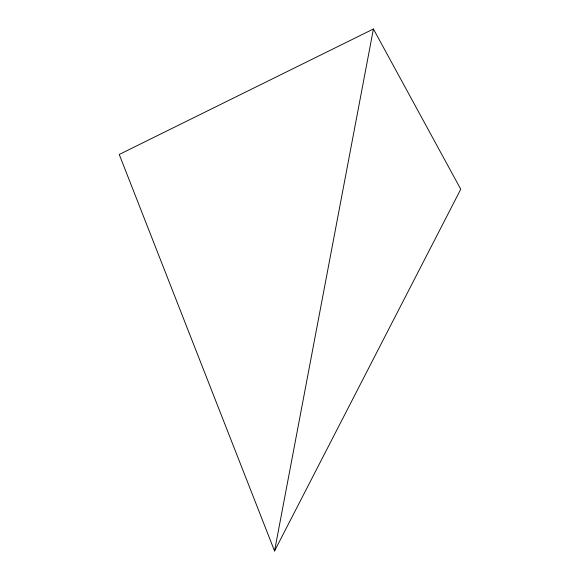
<?xml version="1.0" encoding="UTF-8"?>
<svg xmlns="http://www.w3.org/2000/svg" width="580" height="580" viewBox="0 0 580 580"><rect width="100%" height="100%" fill="white"/><g stroke="black" fill="none" stroke-linecap="round" stroke-linejoin="round"><path stroke-width="0.87" d="M274.55 551L373.411 29L119.241 154.469L274.55 551L460.759 189.239L373.411 29"/></g></svg>
